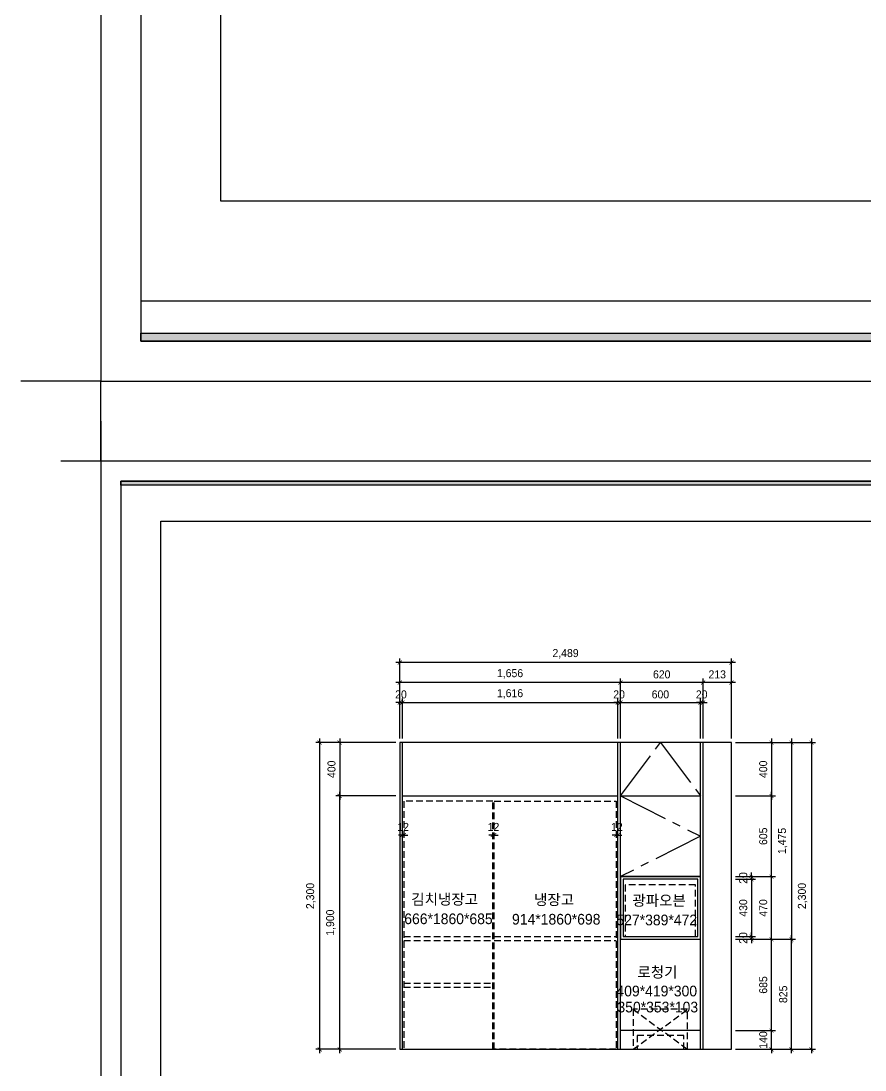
# Model space of a CAD drawing. Header units: inches. Extents: x -192760 to -100777, y -168280 to -114728.
# Drawn here: x -192760 to -186428, y -159450 to -151583 of the extents above; entities that cross this region are included whole.
import ezdxf
from ezdxf.enums import TextEntityAlignment as Align

# ---------------------------------------------------------------- set-up
doc = ezdxf.new("R2010")
doc.units = ezdxf.units.IN
doc.header["$LTSCALE"] = 50
doc.header["$MEASUREMENT"] = 0
doc.linetypes.add('CENTER2', pattern=[1.125, 0.75, -0.125, 0.125, -0.125])
doc.linetypes.add('DASHEDX2', pattern=[1.5, 1, -0.5])
for name, color, linetype in [('06-FUR', 6, 'Continuous'), ('07-DIM', 5, 'Continuous'), ('3.기호.계단선', 30, 'Continuous'), ('F-SYM', 7, 'Continuous'), ('FORM(YOURNAME)-11', 1, 'Continuous')]:
    doc.layers.add(name, color=color, linetype=linetype)
doc.styles.add('HY 울릉도 L', font='')
doc.styles.add('YOURNAME', font='HY울릉도M.TTF')
doc.styles.add('코레일둥고', font='Korail_Round_Gothic_Medium.ttf')
doc.styles.get('HY 울릉도 L').set_extended_font_data('HY울릉도L')
doc.dimstyles.new('30', dxfattribs={"dimscale": 30, "dimtxt": 2, "dimasz": 1, "dimexe": 1, "dimexo": 1, "dimgap": 1, "dimtad": 1, "dimdec": 0, "dimrnd": 0.05, "dimdsep": 46, "dimlunit": 6, "dimtxsty": 'HY 울릉도 L', "dimblk": 'ARCHTICK', "dimcen": 2.5, "dimdle": 1, "dimclrd": 133, "dimclre": 133, "dimclrt": 30, "dimadec": 0, "dimazin": 0, "dimtfac": 1, "dimtdec": 0, "dimtix": 1, "dimtmove": 2, "dimatfit": 3, "dimldrblk": 'ARCHTICK', "dimfxl": 0, "dimlwd": -1, "dimlwe": -1, "dimarcsym": 0})

# ---------------------------------------------------------------- blocks, each defined once
blk = doc.blocks.new('FORM-PLAN')
at = {"layer": 'FORM(YOURNAME)-11'}
h = blk.add_hatch(color=256, dxfattribs=at)
h.dxf.hatch_style = 1
h.paths.add_polyline_path([(-71444, 55115), (10556, 55115), (10556, 54915), (-71444, 54915)])
h.paths.add_polyline_path([(-71444, -2085), (10556, -2085), (10556, -2285), (-71444, -2285)])
at = {"layer": 'Defpoints', "color": 158}
blk.add_line((1346, -1285), (-71444, -1285), dxfattribs=at)
at = {"layer": 'Defpoints', "color": 1}
for points in [[(-72444, 58115), (-72444, 56115), (-74444, 56115)], [(-72444, -5285), (-72444, -3285), (-74444, -3285)]]:
    blk.add_lwpolyline(points, dxfattribs=at)
at = {"layer": 'Defpoints', "color": 158}
for points in [[(-71444, -2285), (10556, -2285), (10556, 55115), (-71444, 55115)], [(-69444, 53115), (-64, 53115), (-64, 1215), (-69444, 1215)]]:
    blk.add_lwpolyline(points, close=True, dxfattribs=at)
at = {"layer": 'FORM(YOURNAME)-11', "color": 250}
blk.add_lwpolyline([(-72444, -3285), (11556, -3285), (11556, 56115), (-72444, 56115)], close=True, dxfattribs=at)
at = {"layer": 'FORM(YOURNAME)-11'}
for points in [[(-71444, 55115), (10556, 55115), (10556, 54915), (-71444, 54915)], [(-71444, -2085), (10556, -2085), (10556, -2285), (-71444, -2285)]]:
    blk.add_lwpolyline(points, close=True, dxfattribs=at)
at = {"layer": 'FORM(YOURNAME)-11', "color": 3, "style": 'YOURNAME'}
for tag, height, p in [('1', 450, (9905, 18188)), ('2', 450, (9905, 17544)), ('3', 450, (9905, 16257)), ('4', 450, (9905, 14326)), ('5', 515, (9905, 12009)), ('6', 515, (9905, 9757)), ('7', 515, (9905, 7504)), ('8', 515, (9905, 5252)), ('9', 515, (9905, 2999)), ('10', 515, (5655, 811)), ('11', 515, (9905, 747)), ('12', 515, (5655, -1441)), ('13', 515, (9905, -1441))]:
    blk.add_attdef(tag, text='', height=height, dxfattribs=at).set_placement(p, align=Align.MIDDLE_RIGHT)
blk = doc.blocks.new('*U426')
at = {"layer": 'F-SYM', "xscale": 0.3, "yscale": 0.3, "zscale": 0.3}
blk.add_blockref('FORM-PLAN', (-170426.9, -153298), dxfattribs=at)
blk = doc.blocks.new('_ArchTick')
at = {"color": 0, "linetype": 'ByBlock', "const_width": 0.15}
blk.add_lwpolyline([(-0.5, -0.5), (0.5, 0.5)], dxfattribs=at)
blk = doc.blocks.new('*D301')
at = {"layer": '07-DIM', "color": 133}
for p, q in [((-188295, -157687.8), (-188325, -157687.8)), ((-188283, -157687.8), (-188295, -157687.8)), ((-188283, -157687.8), (-188253, -157687.8))]:
    blk.add_line(p, q, dxfattribs=at)
at = {"layer": 'Defpoints', "color": 0}
for p in [(-188295, -157687.8), (-188295, -157687.8), (-188283, -157687.8)]:
    blk.add_point(p, dxfattribs=at)
at = {"layer": '07-DIM', "color": 133, "xscale": 30, "yscale": 30, "zscale": 30}
blk.add_blockref('_ArchTick', (-188295, -157687.8), dxfattribs=at)
at = {"layer": '07-DIM', "color": 133, "xscale": 30, "yscale": 30, "zscale": 30, "rotation": 180}
blk.add_blockref('_ArchTick', (-188283, -157687.8), dxfattribs=at)
at = {"layer": '07-DIM', "color": 30, "insert": (-188289, -157627.1), "char_height": 60, "attachment_point": 5, "style": 'HY 울릉도 L'}
blk.add_mtext('12', dxfattribs=at)
blk = doc.blocks.new('*D302')
at = {"layer": '07-DIM', "color": 133}
for p, q in [((-189221, -157687.8), (-189251, -157687.8)), ((-189221, -157687.8), (-189209, -157687.8)), ((-189209, -157687.8), (-189179, -157687.8))]:
    blk.add_line(p, q, dxfattribs=at)
at = {"layer": 'Defpoints', "color": 0}
for p in [(-189221, -157687.8), (-189209, -157687.8), (-189209, -157687.8)]:
    blk.add_point(p, dxfattribs=at)
at = {"layer": '07-DIM', "color": 133, "xscale": 30, "yscale": 30, "zscale": 30}
blk.add_blockref('_ArchTick', (-189221, -157687.8), dxfattribs=at)
at = {"layer": '07-DIM', "color": 133, "xscale": 30, "yscale": 30, "zscale": 30, "rotation": 180}
blk.add_blockref('_ArchTick', (-189209, -157687.8), dxfattribs=at)
at = {"layer": '07-DIM', "color": 30, "insert": (-189215, -157627.1), "char_height": 60, "attachment_point": 5, "style": 'HY 울릉도 L'}
blk.add_mtext('12', dxfattribs=at)
blk = doc.blocks.new('*D303')
at = {"layer": '07-DIM', "color": 133}
for p, q in [((-189899, -157687.8), (-189929, -157687.8)), ((-189899, -157687.8), (-189887, -157687.8)), ((-189887, -157687.8), (-189857, -157687.8))]:
    blk.add_line(p, q, dxfattribs=at)
at = {"layer": 'Defpoints', "color": 0}
for p in [(-189899, -157687.8), (-189887, -157687.8), (-189887, -157687.8)]:
    blk.add_point(p, dxfattribs=at)
at = {"layer": '07-DIM', "color": 133, "xscale": 30, "yscale": 30, "zscale": 30}
blk.add_blockref('_ArchTick', (-189899, -157687.8), dxfattribs=at)
at = {"layer": '07-DIM', "color": 133, "xscale": 30, "yscale": 30, "zscale": 30, "rotation": 180}
blk.add_blockref('_ArchTick', (-189887, -157687.8), dxfattribs=at)
at = {"layer": '07-DIM', "color": 30, "insert": (-189893, -157627.1), "char_height": 60, "attachment_point": 5, "style": 'HY 울릉도 L'}
blk.add_mtext('12', dxfattribs=at)
blk = doc.blocks.new('*D304')
at = {"layer": '07-DIM', "color": 133}
for p, q in [((-187400, -156994.8), (-186800, -156994.8)), ((-186830, -156964.8), (-186830, -159324.8)), ((-187400, -159294.8), (-186800, -159294.8))]:
    blk.add_line(p, q, dxfattribs=at)
at = {"layer": 'Defpoints', "color": 0}
for p in [(-187430, -156994.8), (-187430, -159294.8), (-186830, -159294.8)]:
    blk.add_point(p, dxfattribs=at)
at = {"layer": '07-DIM', "color": 133, "xscale": 30, "yscale": 30, "zscale": 30}
for p, rotation in [((-186830, -156994.8), 90), ((-186830, -159294.8), 270)]:
    blk.add_blockref('_ArchTick', p, dxfattribs=dict(at, rotation=rotation))
at = {"layer": '07-DIM', "color": 30, "insert": (-186896, -158144.8), "char_height": 60, "attachment_point": 5, "rotation": 90, "style": 'HY 울릉도 L'}
blk.add_mtext('2,300', dxfattribs=at)
blk = doc.blocks.new('*D305')
at = {"layer": '07-DIM', "color": 133}
for p, q in [((-189949, -156994.8), (-190549, -156994.8)), ((-190519, -159324.8), (-190519, -156964.8)), ((-189949, -159294.8), (-190549, -159294.8))]:
    blk.add_line(p, q, dxfattribs=at)
at = {"layer": 'Defpoints', "color": 0}
for p in [(-190519, -156994.8), (-189919, -156994.8), (-189919, -159294.8)]:
    blk.add_point(p, dxfattribs=at)
at = {"layer": '07-DIM', "color": 133, "xscale": 30, "yscale": 30, "zscale": 30}
for p, rotation in [((-190519, -156994.8), 90), ((-190519, -159294.8), 270)]:
    blk.add_blockref('_ArchTick', p, dxfattribs=dict(at, rotation=rotation))
at = {"layer": '07-DIM', "color": 30, "insert": (-190585, -158144.8), "char_height": 60, "attachment_point": 5, "rotation": 90, "style": 'HY 울릉도 L'}
blk.add_mtext('2,300', dxfattribs=at)
blk = doc.blocks.new('*D306')
at = {"layer": '07-DIM', "color": 133}
for p, q in [((-187400, -156994.8), (-187100, -156994.8)), ((-187130, -156964.8), (-187130, -157424.8)), ((-187400, -157394.8), (-187100, -157394.8))]:
    blk.add_line(p, q, dxfattribs=at)
at = {"layer": 'Defpoints', "color": 0}
for p in [(-187430, -156994.8), (-187430, -157394.8), (-187130, -157394.8)]:
    blk.add_point(p, dxfattribs=at)
at = {"layer": '07-DIM', "color": 133, "xscale": 30, "yscale": 30, "zscale": 30}
for p, rotation in [((-187130, -156994.8), 90), ((-187130, -157394.8), 270)]:
    blk.add_blockref('_ArchTick', p, dxfattribs=dict(at, rotation=rotation))
at = {"layer": '07-DIM', "color": 30, "insert": (-187191.3, -157194.8), "char_height": 60, "attachment_point": 5, "rotation": 90, "style": 'HY 울릉도 L'}
blk.add_mtext('400', dxfattribs=at)
blk = doc.blocks.new('*D307')
at = {"layer": '07-DIM', "color": 133}
for p, q in [((-187400, -158469.8), (-186950, -158469.8)), ((-186980, -159324.8), (-186980, -158439.8)), ((-187400, -159294.8), (-186950, -159294.8))]:
    blk.add_line(p, q, dxfattribs=at)
at = {"layer": 'Defpoints', "color": 0}
for p in [(-187430, -158469.8), (-186980, -158469.8), (-187430, -159294.8)]:
    blk.add_point(p, dxfattribs=at)
at = {"layer": '07-DIM', "color": 133, "xscale": 30, "yscale": 30, "zscale": 30}
for p, rotation in [((-186980, -158469.8), 90), ((-186980, -159294.8), 270)]:
    blk.add_blockref('_ArchTick', p, dxfattribs=dict(at, rotation=rotation))
at = {"layer": '07-DIM', "color": 30, "insert": (-187041.3, -158882.3), "char_height": 60, "attachment_point": 5, "rotation": 90, "style": 'HY 울릉도 L'}
blk.add_mtext('825', dxfattribs=at)
blk = doc.blocks.new('*D308')
at = {"layer": '07-DIM', "color": 133}
for p, q in [((-187130, -159154.8), (-187130, -159124.8)), ((-187400, -159154.8), (-187100, -159154.8)), ((-187130, -159294.8), (-187130, -159154.8)), ((-187400, -159294.8), (-187100, -159294.8)), ((-187130, -159294.8), (-187130, -159324.8))]:
    blk.add_line(p, q, dxfattribs=at)
at = {"layer": 'Defpoints', "color": 0}
for p in [(-187430, -159154.8), (-187130, -159154.8), (-187430, -159294.8)]:
    blk.add_point(p, dxfattribs=at)
at = {"layer": '07-DIM', "color": 133, "xscale": 30, "yscale": 30, "zscale": 30}
for p, rotation in [((-187130, -159154.8), 270), ((-187130, -159294.8), 90)]:
    blk.add_blockref('_ArchTick', p, dxfattribs=dict(at, rotation=rotation))
at = {"layer": '07-DIM', "color": 30, "insert": (-187191.3, -159224.8), "char_height": 60, "attachment_point": 5, "rotation": 90, "style": 'HY 울릉도 L'}
blk.add_mtext('140', dxfattribs=at)
blk = doc.blocks.new('*D309')
at = {"layer": '07-DIM', "color": 133}
for p, q in [((-187400, -158469.8), (-187100, -158469.8)), ((-187130, -159184.8), (-187130, -158439.8)), ((-187400, -159154.8), (-187100, -159154.8))]:
    blk.add_line(p, q, dxfattribs=at)
at = {"layer": 'Defpoints', "color": 0}
for p in [(-187430, -158469.8), (-187130, -158469.8), (-187430, -159154.8)]:
    blk.add_point(p, dxfattribs=at)
at = {"layer": '07-DIM', "color": 133, "xscale": 30, "yscale": 30, "zscale": 30}
for p, rotation in [((-187130, -158469.8), 90), ((-187130, -159154.8), 270)]:
    blk.add_blockref('_ArchTick', p, dxfattribs=dict(at, rotation=rotation))
at = {"layer": '07-DIM', "color": 30, "insert": (-187191.3, -158812.3), "char_height": 60, "attachment_point": 5, "rotation": 90, "style": 'HY 울릉도 L'}
blk.add_mtext('685', dxfattribs=at)
blk = doc.blocks.new('*D310')
at = {"layer": '07-DIM', "color": 133}
for p, q in [((-187400, -157999.8), (-187100, -157999.8)), ((-187130, -158499.8), (-187130, -157969.8)), ((-187400, -158469.8), (-187100, -158469.8))]:
    blk.add_line(p, q, dxfattribs=at)
at = {"layer": 'Defpoints', "color": 0}
for p in [(-187430, -157999.8), (-187130, -157999.8), (-187430, -158469.8)]:
    blk.add_point(p, dxfattribs=at)
at = {"layer": '07-DIM', "color": 133, "xscale": 30, "yscale": 30, "zscale": 30}
for p, rotation in [((-187130, -157999.8), 90), ((-187130, -158469.8), 270)]:
    blk.add_blockref('_ArchTick', p, dxfattribs=dict(at, rotation=rotation))
at = {"layer": '07-DIM', "color": 30, "insert": (-187191.3, -158234.8), "char_height": 60, "attachment_point": 5, "rotation": 90, "style": 'HY 울릉도 L'}
blk.add_mtext('470', dxfattribs=at)
blk = doc.blocks.new('*D311')
at = {"layer": '07-DIM', "color": 133}
for p, q in [((-187400, -157394.8), (-187100, -157394.8)), ((-187130, -158029.8), (-187130, -157364.8)), ((-187400, -157999.8), (-187100, -157999.8))]:
    blk.add_line(p, q, dxfattribs=at)
at = {"layer": 'Defpoints', "color": 0}
for p in [(-187430, -157394.8), (-187130, -157394.8), (-187430, -157999.8)]:
    blk.add_point(p, dxfattribs=at)
at = {"layer": '07-DIM', "color": 133, "xscale": 30, "yscale": 30, "zscale": 30}
for p, rotation in [((-187130, -157394.8), 90), ((-187130, -157999.8), 270)]:
    blk.add_blockref('_ArchTick', p, dxfattribs=dict(at, rotation=rotation))
at = {"layer": '07-DIM', "color": 30, "insert": (-187191.3, -157697.3), "char_height": 60, "attachment_point": 5, "rotation": 90, "style": 'HY 울릉도 L'}
blk.add_mtext('605', dxfattribs=at)
blk = doc.blocks.new('*D312')
at = {"layer": '07-DIM', "color": 133}
for p, q in [((-187400, -156994.8), (-186950, -156994.8)), ((-186980, -156964.8), (-186980, -158499.8)), ((-187400, -158469.8), (-186950, -158469.8))]:
    blk.add_line(p, q, dxfattribs=at)
at = {"layer": 'Defpoints', "color": 0}
for p in [(-187430, -156994.8), (-187430, -158469.8), (-186980, -158469.8)]:
    blk.add_point(p, dxfattribs=at)
at = {"layer": '07-DIM', "color": 133, "xscale": 30, "yscale": 30, "zscale": 30}
for p, rotation in [((-186980, -156994.8), 90), ((-186980, -158469.8), 270)]:
    blk.add_blockref('_ArchTick', p, dxfattribs=dict(at, rotation=rotation))
at = {"layer": '07-DIM', "color": 30, "insert": (-187045.3, -157732.3), "char_height": 60, "attachment_point": 5, "rotation": 90, "style": 'HY 울릉도 L'}
blk.add_mtext('1,475', dxfattribs=at)
blk = doc.blocks.new('*D313')
at = {"layer": '07-DIM', "color": 133}
for p, q in [((-187400, -157999.8), (-187250, -157999.8)), ((-187400, -158019.8), (-187250, -158019.8)), ((-187280, -157999.8), (-187280, -157969.8)), ((-187280, -157999.8), (-187280, -158019.8)), ((-187280, -158019.8), (-187280, -158049.8))]:
    blk.add_line(p, q, dxfattribs=at)
at = {"layer": 'Defpoints', "color": 0}
for p in [(-187430, -157999.8), (-187430, -158019.8), (-187280, -158019.8)]:
    blk.add_point(p, dxfattribs=at)
at = {"layer": '07-DIM', "color": 133, "xscale": 30, "yscale": 30, "zscale": 30}
for p, rotation in [((-187280, -157999.8), 270), ((-187280, -158019.8), 90)]:
    blk.add_blockref('_ArchTick', p, dxfattribs=dict(at, rotation=rotation))
at = {"layer": '07-DIM', "color": 30, "insert": (-187341.3, -158009.8), "char_height": 60, "attachment_point": 5, "rotation": 90, "style": 'HY 울릉도 L'}
blk.add_mtext('20', dxfattribs=at)
blk = doc.blocks.new('*D314')
at = {"layer": '07-DIM', "color": 133}
for p, q in [((-187400, -158019.8), (-187250, -158019.8)), ((-187280, -157989.8), (-187280, -158479.8)), ((-187400, -158449.8), (-187250, -158449.8))]:
    blk.add_line(p, q, dxfattribs=at)
at = {"layer": 'Defpoints', "color": 0}
for p in [(-187430, -158019.8), (-187430, -158449.8), (-187280, -158449.8)]:
    blk.add_point(p, dxfattribs=at)
at = {"layer": '07-DIM', "color": 133, "xscale": 30, "yscale": 30, "zscale": 30}
for p, rotation in [((-187280, -158019.8), 90), ((-187280, -158449.8), 270)]:
    blk.add_blockref('_ArchTick', p, dxfattribs=dict(at, rotation=rotation))
at = {"layer": '07-DIM', "color": 30, "insert": (-187341.4, -158234.8), "char_height": 60, "attachment_point": 5, "rotation": 90, "style": 'HY 울릉도 L'}
blk.add_mtext('430', dxfattribs=at)
blk = doc.blocks.new('*D315')
at = {"layer": '07-DIM', "color": 133}
for p, q in [((-187280, -158449.8), (-187280, -158419.8)), ((-187400, -158449.8), (-187250, -158449.8)), ((-187400, -158469.8), (-187250, -158469.8)), ((-187280, -158469.8), (-187280, -158449.8)), ((-187280, -158469.8), (-187280, -158499.8))]:
    blk.add_line(p, q, dxfattribs=at)
at = {"layer": 'Defpoints', "color": 0}
for p in [(-187430, -158449.8), (-187430, -158469.8), (-187280, -158449.8)]:
    blk.add_point(p, dxfattribs=at)
at = {"layer": '07-DIM', "color": 133, "xscale": 30, "yscale": 30, "zscale": 30}
for p, rotation in [((-187280, -158449.8), 270), ((-187280, -158469.8), 90)]:
    blk.add_blockref('_ArchTick', p, dxfattribs=dict(at, rotation=rotation))
at = {"layer": '07-DIM', "color": 30, "insert": (-187341.3, -158459.8), "char_height": 60, "attachment_point": 5, "rotation": 90, "style": 'HY 울릉도 L'}
blk.add_mtext('20', dxfattribs=at)
blk = doc.blocks.new('*D316')
at = {"layer": '07-DIM', "color": 133}
for p, q in [((-189919, -156964.8), (-189919, -156364.8)), ((-187430, -156964.8), (-187430, -156364.8)), ((-187400, -156394.8), (-189949, -156394.8))]:
    blk.add_line(p, q, dxfattribs=at)
at = {"layer": 'Defpoints', "color": 0}
for p in [(-189919, -156394.8), (-189919, -156994.8), (-187430, -156994.8)]:
    blk.add_point(p, dxfattribs=at)
at = {"layer": '07-DIM', "color": 133, "xscale": 30, "yscale": 30, "zscale": 30, "rotation": 180}
blk.add_blockref('_ArchTick', (-189919, -156394.8), dxfattribs=at)
at = {"layer": '07-DIM', "color": 133, "xscale": 30, "yscale": 30, "zscale": 30}
blk.add_blockref('_ArchTick', (-187430, -156394.8), dxfattribs=at)
at = {"layer": '07-DIM', "color": 30, "insert": (-188674.5, -156328.9), "char_height": 60, "attachment_point": 5, "style": 'HY 울릉도 L'}
blk.add_mtext('2,489', dxfattribs=at)
blk = doc.blocks.new('*D317')
at = {"layer": '07-DIM', "color": 133}
for p, q in [((-189919, -156694.8), (-189949, -156694.8)), ((-189919, -156964.8), (-189919, -156664.8)), ((-189919, -156694.8), (-189899, -156694.8)), ((-189899, -156964.8), (-189899, -156664.8)), ((-189899, -156694.8), (-189869, -156694.8))]:
    blk.add_line(p, q, dxfattribs=at)
at = {"layer": 'Defpoints', "color": 0}
for p in [(-189899, -156694.8), (-189919, -156994.8), (-189899, -156994.8)]:
    blk.add_point(p, dxfattribs=at)
at = {"layer": '07-DIM', "color": 133, "xscale": 30, "yscale": 30, "zscale": 30}
blk.add_blockref('_ArchTick', (-189919, -156694.8), dxfattribs=at)
at = {"layer": '07-DIM', "color": 133, "xscale": 30, "yscale": 30, "zscale": 30, "rotation": 180}
blk.add_blockref('_ArchTick', (-189899, -156694.8), dxfattribs=at)
at = {"layer": '07-DIM', "color": 30, "insert": (-189909, -156633.6), "char_height": 60, "attachment_point": 5, "style": 'HY 울릉도 L'}
blk.add_mtext('20', dxfattribs=at)
blk = doc.blocks.new('*D318')
at = {"layer": '07-DIM', "color": 133}
for p, q in [((-189929, -156694.8), (-188253, -156694.8)), ((-189899, -156964.8), (-189899, -156664.8)), ((-188283, -156964.8), (-188283, -156664.8))]:
    blk.add_line(p, q, dxfattribs=at)
at = {"layer": 'Defpoints', "color": 0}
for p in [(-188283, -156694.8), (-189899, -156994.8), (-188283, -156994.8)]:
    blk.add_point(p, dxfattribs=at)
at = {"layer": '07-DIM', "color": 133, "xscale": 30, "yscale": 30, "zscale": 30, "rotation": 180}
blk.add_blockref('_ArchTick', (-189899, -156694.8), dxfattribs=at)
at = {"layer": '07-DIM', "color": 133, "xscale": 30, "yscale": 30, "zscale": 30}
blk.add_blockref('_ArchTick', (-188283, -156694.8), dxfattribs=at)
at = {"layer": '07-DIM', "color": 30, "insert": (-189091, -156629.6), "char_height": 60, "attachment_point": 5, "style": 'HY 울릉도 L'}
blk.add_mtext('1,616', dxfattribs=at)
blk = doc.blocks.new('*D319')
at = {"layer": '07-DIM', "color": 133}
for p, q in [((-188283, -156694.8), (-188313, -156694.8)), ((-188283, -156964.8), (-188283, -156664.8)), ((-188283, -156694.8), (-188263, -156694.8)), ((-188263, -156964.8), (-188263, -156664.8)), ((-188263, -156694.8), (-188233, -156694.8))]:
    blk.add_line(p, q, dxfattribs=at)
at = {"layer": 'Defpoints', "color": 0}
for p in [(-188263, -156694.8), (-188283, -156994.8), (-188263, -156994.8)]:
    blk.add_point(p, dxfattribs=at)
at = {"layer": '07-DIM', "color": 133, "xscale": 30, "yscale": 30, "zscale": 30}
blk.add_blockref('_ArchTick', (-188283, -156694.8), dxfattribs=at)
at = {"layer": '07-DIM', "color": 133, "xscale": 30, "yscale": 30, "zscale": 30, "rotation": 180}
blk.add_blockref('_ArchTick', (-188263, -156694.8), dxfattribs=at)
at = {"layer": '07-DIM', "color": 30, "insert": (-188273, -156633.6), "char_height": 60, "attachment_point": 5, "style": 'HY 울릉도 L'}
blk.add_mtext('20', dxfattribs=at)
blk = doc.blocks.new('*D320')
at = {"layer": '07-DIM', "color": 133}
for p, q in [((-188293, -156694.8), (-187633, -156694.8)), ((-188263, -156964.8), (-188263, -156664.8)), ((-187663, -156964.8), (-187663, -156664.8))]:
    blk.add_line(p, q, dxfattribs=at)
at = {"layer": 'Defpoints', "color": 0}
for p in [(-187663, -156694.8), (-188263, -156994.8), (-187663, -156994.8)]:
    blk.add_point(p, dxfattribs=at)
at = {"layer": '07-DIM', "color": 133, "xscale": 30, "yscale": 30, "zscale": 30, "rotation": 180}
blk.add_blockref('_ArchTick', (-188263, -156694.8), dxfattribs=at)
at = {"layer": '07-DIM', "color": 133, "xscale": 30, "yscale": 30, "zscale": 30}
blk.add_blockref('_ArchTick', (-187663, -156694.8), dxfattribs=at)
at = {"layer": '07-DIM', "color": 30, "insert": (-187963, -156633.6), "char_height": 60, "attachment_point": 5, "style": 'HY 울릉도 L'}
blk.add_mtext('600', dxfattribs=at)
blk = doc.blocks.new('*D321')
at = {"layer": '07-DIM', "color": 133}
for p, q in [((-187663, -156694.8), (-187693, -156694.8)), ((-187663, -156964.8), (-187663, -156664.8)), ((-187643, -156694.8), (-187663, -156694.8)), ((-187643, -156964.8), (-187643, -156664.8)), ((-187643, -156694.8), (-187613, -156694.8))]:
    blk.add_line(p, q, dxfattribs=at)
at = {"layer": 'Defpoints', "color": 0}
for p in [(-187663, -156694.8), (-187663, -156994.8), (-187643, -156994.8)]:
    blk.add_point(p, dxfattribs=at)
at = {"layer": '07-DIM', "color": 133, "xscale": 30, "yscale": 30, "zscale": 30}
blk.add_blockref('_ArchTick', (-187663, -156694.8), dxfattribs=at)
at = {"layer": '07-DIM', "color": 133, "xscale": 30, "yscale": 30, "zscale": 30, "rotation": 180}
blk.add_blockref('_ArchTick', (-187643, -156694.8), dxfattribs=at)
at = {"layer": '07-DIM', "color": 30, "insert": (-187653, -156633.6), "char_height": 60, "attachment_point": 5, "style": 'HY 울릉도 L'}
blk.add_mtext('20', dxfattribs=at)
blk = doc.blocks.new('*D322')
at = {"layer": '07-DIM', "color": 133}
for p, q in [((-188263, -156964.8), (-188263, -156514.8)), ((-187643, -156964.8), (-187643, -156514.8)), ((-187613, -156544.8), (-188293, -156544.8))]:
    blk.add_line(p, q, dxfattribs=at)
at = {"layer": 'Defpoints', "color": 0}
for p in [(-188263, -156544.8), (-188263, -156994.8), (-187643, -156994.8)]:
    blk.add_point(p, dxfattribs=at)
at = {"layer": '07-DIM', "color": 133, "xscale": 30, "yscale": 30, "zscale": 30, "rotation": 180}
blk.add_blockref('_ArchTick', (-188263, -156544.8), dxfattribs=at)
at = {"layer": '07-DIM', "color": 133, "xscale": 30, "yscale": 30, "zscale": 30}
blk.add_blockref('_ArchTick', (-187643, -156544.8), dxfattribs=at)
at = {"layer": '07-DIM', "color": 30, "insert": (-187953, -156483.6), "char_height": 60, "attachment_point": 5, "style": 'HY 울릉도 L'}
blk.add_mtext('620', dxfattribs=at)
blk = doc.blocks.new('*D323')
at = {"layer": '07-DIM', "color": 133}
for p, q in [((-189919, -156964.8), (-189919, -156514.8)), ((-188263, -156964.8), (-188263, -156514.8)), ((-188233, -156544.8), (-189949, -156544.8))]:
    blk.add_line(p, q, dxfattribs=at)
at = {"layer": 'Defpoints', "color": 0}
for p in [(-189919, -156544.8), (-189919, -156994.8), (-188263, -156994.8)]:
    blk.add_point(p, dxfattribs=at)
at = {"layer": '07-DIM', "color": 133, "xscale": 30, "yscale": 30, "zscale": 30, "rotation": 180}
blk.add_blockref('_ArchTick', (-189919, -156544.8), dxfattribs=at)
at = {"layer": '07-DIM', "color": 133, "xscale": 30, "yscale": 30, "zscale": 30}
blk.add_blockref('_ArchTick', (-188263, -156544.8), dxfattribs=at)
at = {"layer": '07-DIM', "color": 30, "insert": (-189091, -156479.6), "char_height": 60, "attachment_point": 5, "style": 'HY 울릉도 L'}
blk.add_mtext('1,656', dxfattribs=at)
blk = doc.blocks.new('*D324')
at = {"layer": '07-DIM', "color": 133}
for p, q in [((-187643, -156964.8), (-187643, -156514.8)), ((-187430, -156964.8), (-187430, -156514.8)), ((-187400, -156544.8), (-187673, -156544.8))]:
    blk.add_line(p, q, dxfattribs=at)
at = {"layer": 'Defpoints', "color": 0}
for p in [(-187643, -156544.8), (-187643, -156994.8), (-187430, -156994.8)]:
    blk.add_point(p, dxfattribs=at)
at = {"layer": '07-DIM', "color": 133, "xscale": 30, "yscale": 30, "zscale": 30, "rotation": 180}
blk.add_blockref('_ArchTick', (-187643, -156544.8), dxfattribs=at)
at = {"layer": '07-DIM', "color": 133, "xscale": 30, "yscale": 30, "zscale": 30}
blk.add_blockref('_ArchTick', (-187430, -156544.8), dxfattribs=at)
at = {"layer": '07-DIM', "color": 30, "insert": (-187536.5, -156483.5), "char_height": 60, "attachment_point": 5, "style": 'HY 울릉도 L'}
blk.add_mtext('213', dxfattribs=at)
blk = doc.blocks.new('*D325')
at = {"layer": '07-DIM', "color": 133}
for p, q in [((-189949, -156994.8), (-190399, -156994.8)), ((-190369, -156964.8), (-190369, -157424.8)), ((-189949, -157394.8), (-190399, -157394.8))]:
    blk.add_line(p, q, dxfattribs=at)
at = {"layer": 'Defpoints', "color": 0}
for p in [(-189919, -156994.8), (-190369, -157394.8), (-189919, -157394.8)]:
    blk.add_point(p, dxfattribs=at)
at = {"layer": '07-DIM', "color": 133, "xscale": 30, "yscale": 30, "zscale": 30}
for p, rotation in [((-190369, -156994.8), 90), ((-190369, -157394.8), 270)]:
    blk.add_blockref('_ArchTick', p, dxfattribs=dict(at, rotation=rotation))
at = {"layer": '07-DIM', "color": 30, "insert": (-190430.3, -157194.8), "char_height": 60, "attachment_point": 5, "rotation": 90, "style": 'HY 울릉도 L'}
blk.add_mtext('400', dxfattribs=at)
blk = doc.blocks.new('*D326')
at = {"layer": '07-DIM', "color": 133}
for p, q in [((-189949, -157394.8), (-190399, -157394.8)), ((-190369, -159324.8), (-190369, -157364.8)), ((-189949, -159294.8), (-190399, -159294.8))]:
    blk.add_line(p, q, dxfattribs=at)
at = {"layer": 'Defpoints', "color": 0}
for p in [(-190369, -157394.8), (-189919, -157394.8), (-189919, -159294.8)]:
    blk.add_point(p, dxfattribs=at)
at = {"layer": '07-DIM', "color": 133, "xscale": 30, "yscale": 30, "zscale": 30}
for p, rotation in [((-190369, -157394.8), 90), ((-190369, -159294.8), 270)]:
    blk.add_blockref('_ArchTick', p, dxfattribs=dict(at, rotation=rotation))
at = {"layer": '07-DIM', "color": 30, "insert": (-190435, -158344.8), "char_height": 60, "attachment_point": 5, "rotation": 90, "style": 'HY 울릉도 L'}
blk.add_mtext('1,900', dxfattribs=at)
blk = doc.blocks.new('*U431')
at = {"layer": 'F-SYM', "xscale": 0.15, "yscale": 0.15, "zscale": 0.15}
blk.add_blockref('FORM-PLAN', (-181293.6, -163300.7), dxfattribs=at)

msp = doc.modelspace()

# ---------------------------------------------------------------- linework, layer by layer
at = {"layer": '06-FUR'}
for p, q in [((-189899, -159294.8), (-189899, -156994.8)), ((-188283, -159294.8), (-188283, -156994.8)), ((-188263, -159294.8), (-188263, -156994.8)), ((-187663, -159294.8), (-187663, -156994.8)), ((-187643, -159294.8), (-187643, -156994.8)), ((-189899, -157394.8), (-188283, -157394.8)), ((-188263, -157394.8), (-187663, -157394.8)), ((-188263, -157999.8), (-187663, -157999.8)), ((-187663, -159154.8), (-188263, -159154.8))]:
    msp.add_line(p, q, dxfattribs=at)
at = {"layer": '06-FUR', "color": 7, "linetype": 'DASHEDX2'}
for p, q in [((-189887, -158449.8), (-189221, -158449.8)), ((-189887, -158479.8), (-189221, -158479.8)), ((-189209, -158449.8), (-188295, -158449.8)), ((-189209, -158479.8), (-188295, -158479.8)), ((-189887, -158799.8), (-189221, -158799.8)), ((-189887, -158829.8), (-189221, -158829.8))]:
    msp.add_line(p, q, dxfattribs=at)
at = {"layer": '06-FUR', "color": 8, "linetype": 'DASHEDX2'}
for p, q in [((-188167.5, -159294.8), (-187758.5, -158994.8)), ((-188167.5, -158994.8), (-187758.5, -159294.8))]:
    msp.add_line(p, q, dxfattribs=at)
at = {"layer": '06-FUR'}
for points in [[(-189919, -159294.8), (-187430, -159294.8), (-187430, -156994.8), (-189919, -156994.8)], [(-188263, -158469.8), (-187663, -158469.8), (-187663, -157999.8), (-188263, -157999.8)], [(-188243, -158449.8), (-187683, -158449.8), (-187683, -158019.8), (-188243, -158019.8)]]:
    msp.add_lwpolyline(points, close=True, dxfattribs=at)
at = {"layer": '06-FUR', "color": 1, "linetype": 'CENTER2', "ltscale": 10}
for points in [[(-188263, -157394.8), (-187963, -156994.8), (-187663, -157394.8)], [(-188263, -157394.8), (-187663, -157697.3), (-188263, -157999.8)]]:
    msp.add_lwpolyline(points, dxfattribs=at)
at = {"layer": '06-FUR', "color": 7, "linetype": 'DASHEDX2'}
for points in [[(-189887, -159294.8), (-189221, -159294.8), (-189221, -157434.8), (-189887, -157434.8)], [(-189209, -157434.8), (-188295, -157434.8), (-188295, -159294.8), (-189209, -159294.8)], [(-188226.5, -158449.8), (-187699.5, -158449.8), (-187699.5, -158060.8), (-188226.5, -158060.8)]]:
    msp.add_lwpolyline(points, close=True, dxfattribs=at)
at = {"layer": '06-FUR', "color": 8, "linetype": 'DASHEDX2'}
for points in [[(-188167.5, -159294.8), (-187758.5, -159294.8), (-187758.5, -158994.8), (-188167.5, -158994.8)], [(-188138, -159294.8), (-187788, -159294.8), (-187788, -159191.8), (-188138, -159191.8)]]:
    msp.add_lwpolyline(points, close=True, dxfattribs=at)

# ---------------------------------------------------------------- block references
at = {"layer": '3.기호.계단선'}
for name in ['*U426', '*U431']:
    msp.add_blockref(name, (0, 0), dxfattribs=at)

# ---------------------------------------------------------------- texts
at = {"layer": '06-FUR', "color": 7, "linetype": 'DASHEDX2', "style": '코레일둥고'}
for s, p in [('김치냉장고', (-189832.4, -158209.4)), ('냉장고', (-188911, -158212.7)), ('광파오븐', (-188173.4, -158218.1)), ('666*1860*685', (-189884.6, -158356.1)), ('914*1860*698', (-189076.1, -158359.3)), ('527*389*472', (-188292.9, -158364.8)), ('로청기', (-188135.6, -158756.4)), ('409*419*300', (-188292.9, -158897.7)), ('350*353*103', (-188285.2, -159018))]:
    msp.add_text(s, height=80, dxfattribs=at).set_placement(p)

# ---------------------------------------------------------------- dimensions: what is measured, and where the dimension line sits
at = {"layer": '07-DIM'}
for base, p1, p2, picture, middle in [((-189919, -156394.8), (-187430, -156994.8), (-189919, -156994.8), '*D316', (-188674.5, -156328.9)), ((-189919, -156544.8), (-188263, -156994.8), (-189919, -156994.8), '*D323', (-189091, -156479.6)), ((-188263, -156544.8), (-187643, -156994.8), (-188263, -156994.8), '*D322', (-187953, -156483.6)), ((-187643, -156544.8), (-187430, -156994.8), (-187643, -156994.8), '*D324', (-187536.5, -156483.5)), ((-189899, -156694.8), (-189919, -156994.8), (-189899, -156994.8), '*D317', (-189909, -156633.6)), ((-188283, -156694.8), (-189899, -156994.8), (-188283, -156994.8), '*D318', (-189091, -156629.6)), ((-188263, -156694.8), (-188283, -156994.8), (-188263, -156994.8), '*D319', (-188273, -156633.6)), ((-187663, -156694.8), (-188263, -156994.8), (-187663, -156994.8), '*D320', (-187963, -156633.6)), ((-187663, -156694.8), (-187643, -156994.8), (-187663, -156994.8), '*D321', (-187653, -156633.6)), ((-189887, -157687.8), (-189899, -157687.8), (-189887, -157687.8), '*D303', (-189893, -157627.1)), ((-189209, -157687.8), (-189221, -157687.8), (-189209, -157687.8), '*D302', (-189215, -157627.1)), ((-188295, -157687.8), (-188283, -157687.8), (-188295, -157687.8), '*D301', (-188289, -157627.1))]:
    dim = msp.add_linear_dim(base=base, p1=p1, p2=p2, dimstyle='30', override={"dimfxl": 1.25, "dimarcsym": 2}, dxfattribs=at)
    dim.commit()
    dim.dimension.update_dxf_attribs({"geometry": picture, "text_midpoint": middle})
for base, p1, p2, picture, middle in [((-190519, -156994.8), (-189919, -159294.8), (-189919, -156994.8), '*D305', (-190585, -158144.8)), ((-190369, -157394.8), (-189919, -156994.8), (-189919, -157394.8), '*D325', (-190430.3, -157194.8)), ((-186830, -159294.8), (-187430, -156994.8), (-187430, -159294.8), '*D304', (-186896, -158144.8)), ((-187130, -157394.8), (-187430, -156994.8), (-187430, -157394.8), '*D306', (-187191.3, -157194.8)), ((-186980, -158469.8), (-187430, -156994.8), (-187430, -158469.8), '*D312', (-187045.3, -157732.3)), ((-190369, -157394.8), (-189919, -159294.8), (-189919, -157394.8), '*D326', (-190435, -158344.8)), ((-187130, -157394.8), (-187430, -157999.8), (-187430, -157394.8), '*D311', (-187191.3, -157697.3)), ((-187280, -158019.8), (-187430, -157999.8), (-187430, -158019.8), '*D313', (-187341.3, -158009.8)), ((-187130, -157999.8), (-187430, -158469.8), (-187430, -157999.8), '*D310', (-187191.3, -158234.8)), ((-187280, -158449.8), (-187430, -158019.8), (-187430, -158449.8), '*D314', (-187341.4, -158234.8)), ((-187280, -158449.8), (-187430, -158469.8), (-187430, -158449.8), '*D315', (-187341.3, -158459.8)), ((-186980, -158469.8), (-187430, -159294.8), (-187430, -158469.8), '*D307', (-187041.3, -158882.3)), ((-187130, -158469.8), (-187430, -159154.8), (-187430, -158469.8), '*D309', (-187191.3, -158812.3)), ((-187130, -159154.8), (-187430, -159294.8), (-187430, -159154.8), '*D308', (-187191.3, -159224.8))]:
    dim = msp.add_linear_dim(base=base, p1=p1, p2=p2, angle=90, dimstyle='30', override={"dimfxl": 1.25, "dimarcsym": 2}, dxfattribs=at)
    dim.commit()
    dim.dimension.update_dxf_attribs({"geometry": picture, "text_midpoint": middle})

doc.saveas('drawing.dxf')
